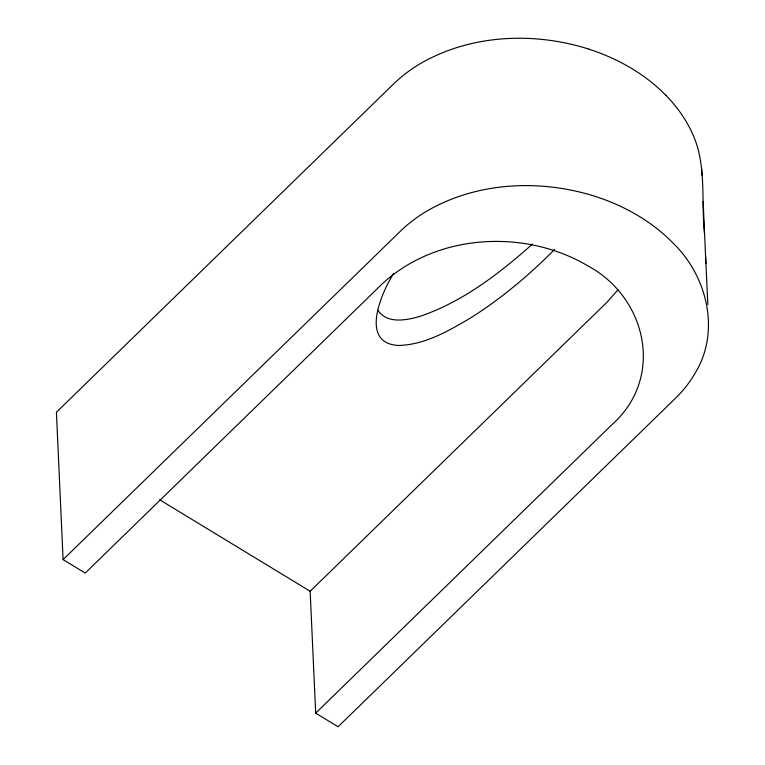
<?xml version="1.0" encoding="UTF-8"?>
<svg xmlns="http://www.w3.org/2000/svg" width="765" height="765" viewBox="0 0 765 765"><rect width="100%" height="100%" fill="white"/><g stroke="black" fill="none" stroke-linecap="round" stroke-linejoin="round"><path stroke-width="1.15" d="M393.631 273.497C381.735 292.096 358.833 343.561 398.68 345.464C425.311 344.766 449.265 330.557 471.565 317.332C497.432 300.913 521.3 281.52 543.466 260.416A585.445 452.392 -2.6 0 0 554.52 249.505M617.938 289.878L606.769 302.443L310.15 591.249L315.687 713.133L338.092 726.75L675.38 398.355A147.071 113.65 -2.6 0 0 695.528 372.459C720.821 330.576 706.764 275.19 672.617 242.668A193.574 149.577 -2.6 0 0 595.562 196.509M315.687 713.133L612.306 424.326C664.67 377.537 646.846 297.633 587.883 265.876C524.838 228.496 436.251 233.44 381.84 284.255L85.221 573.062L63.093 559.617L400.382 231.221A146.947 113.545 -2.6 0 1 426.755 211.15C477.303 181.697 540.511 178.962 595.572 196.5M532.469 244.092C499.143 273.65 462.749 301.773 420.128 316.318C406.779 320.267 386.947 324.245 377.9 310.207M588.878 49.142C533.817 31.604 470.618 34.349 420.061 63.791A146.947 113.545 -2.6 0 0 393.688 83.863L56.409 412.259L63.093 559.617M159.541 499.708L310.15 591.249M665.923 95.319C679.033 108.754 689.734 124.714 696.016 142.462C706.038 171.905 701.247 203.806 704.575 234.224M705.626 257.117L707.835 304.613M705.913 263.695L703.15 201.463M701.61 168.702L701.907 175.281M588.868 49.161A193.574 149.577 -2.6 0 1 665.904 95.329"/></g></svg>
